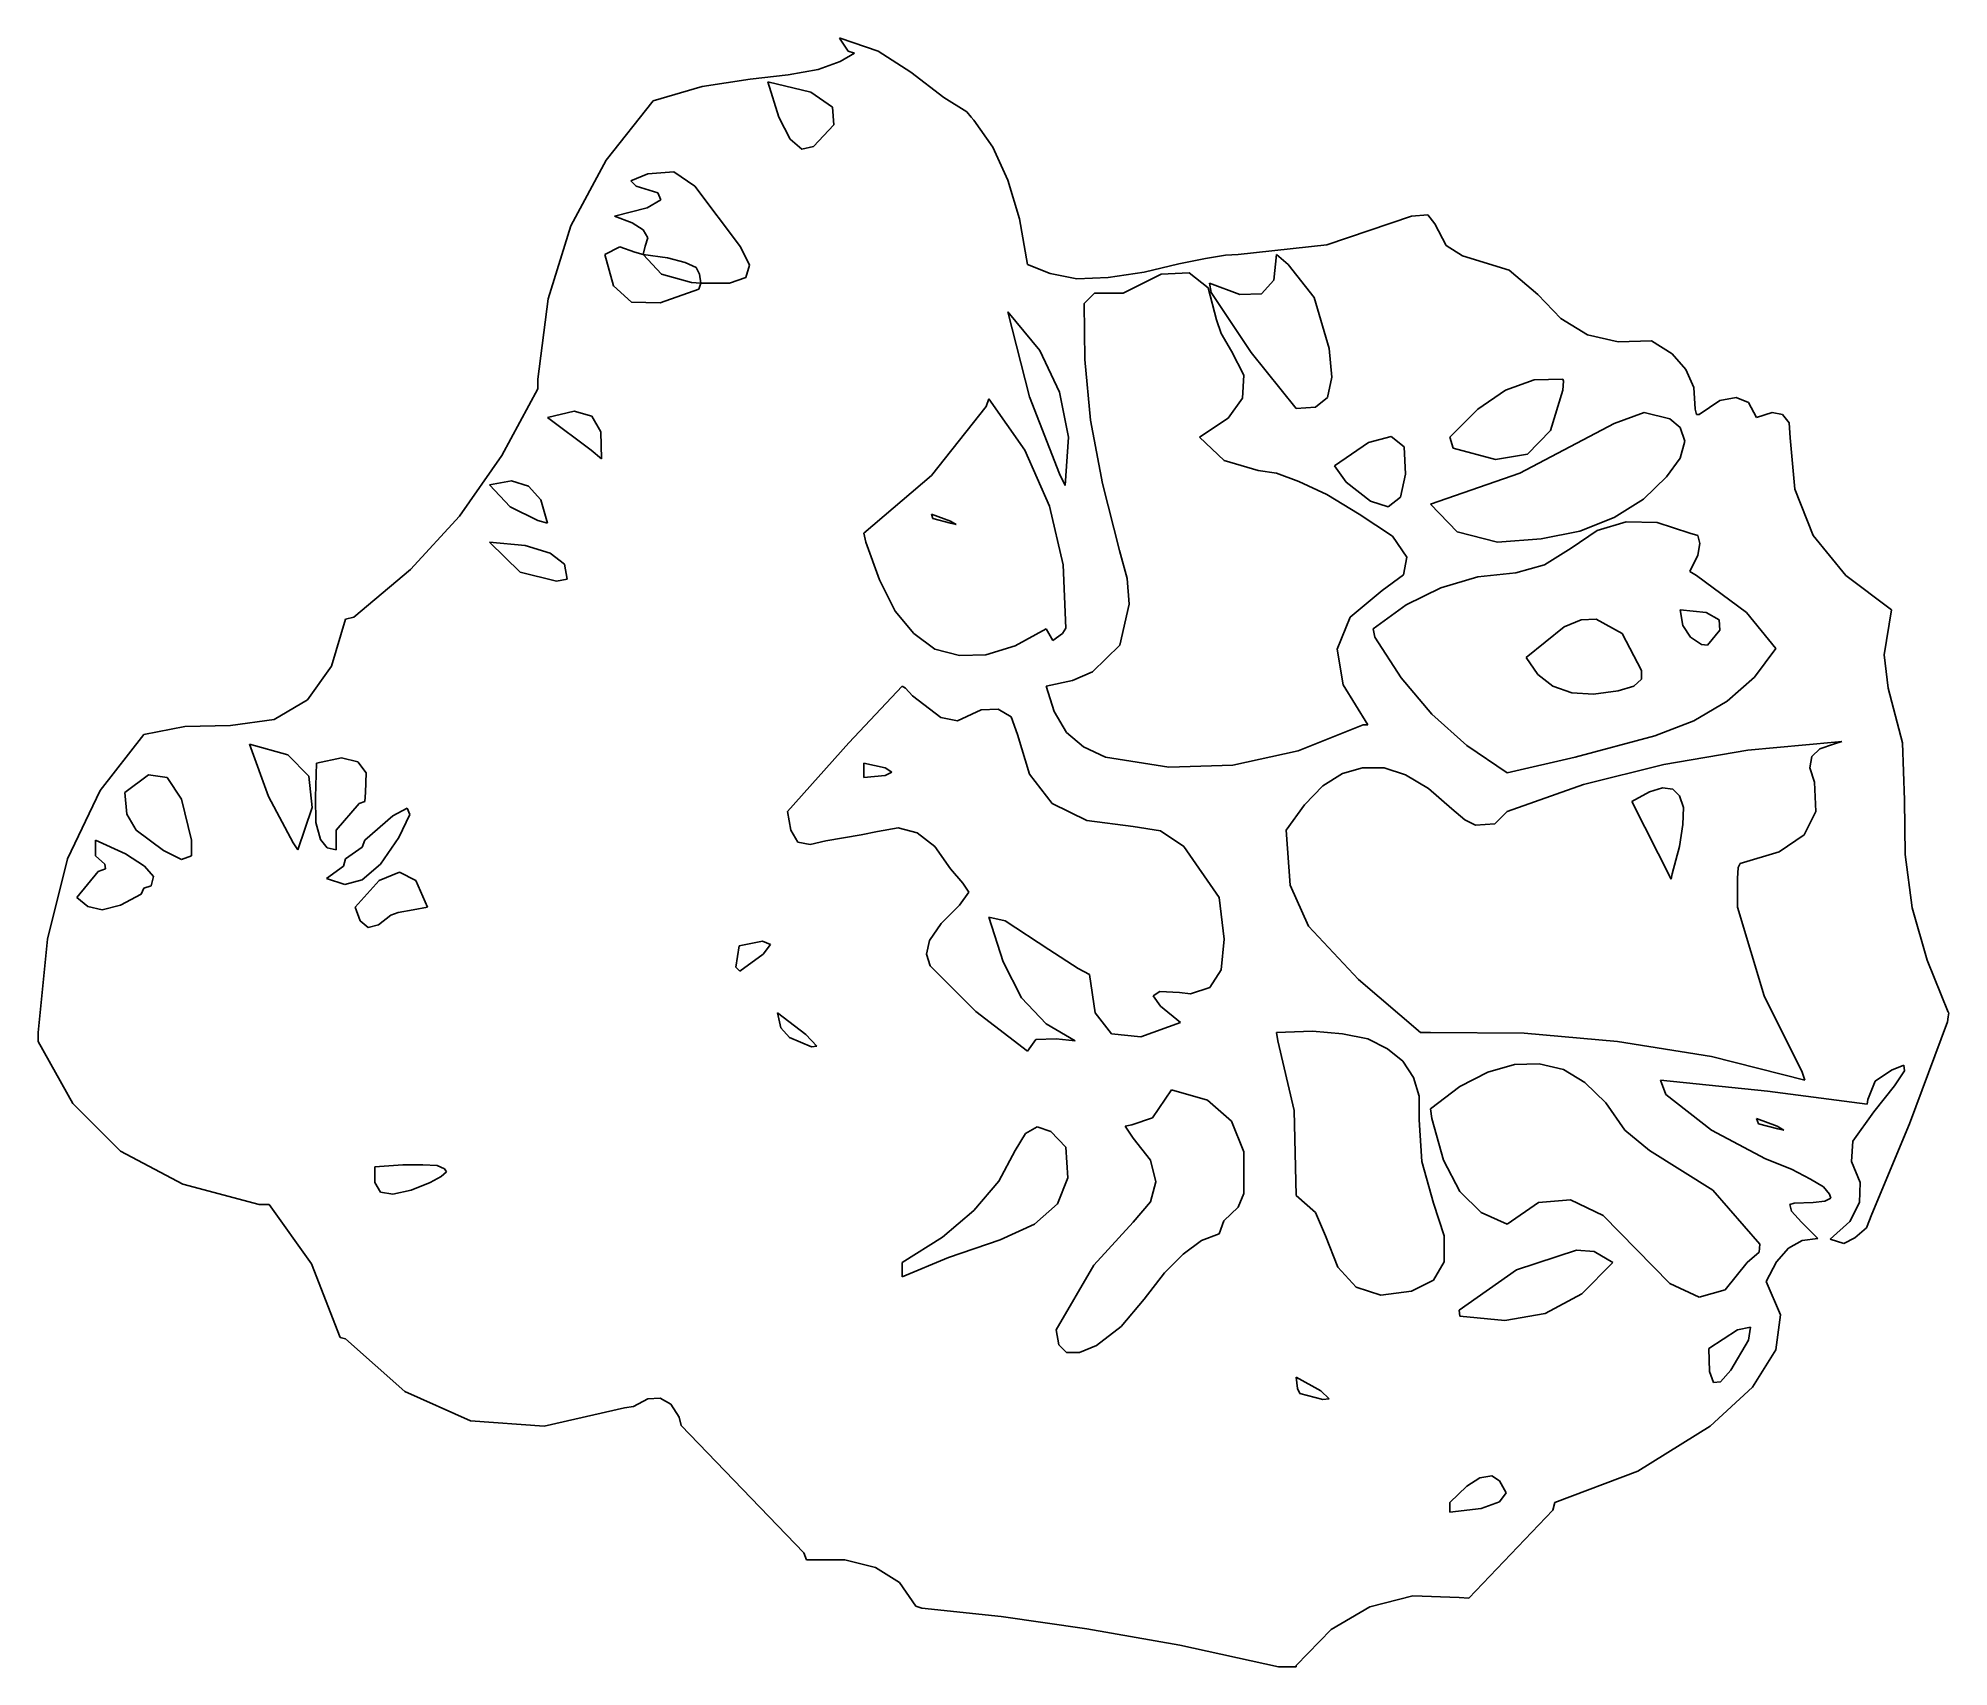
# Model space of a CAD drawing. Extents: x 4.72 to 7.65, y 6.09 to 8.59.
import ezdxf

# ---------------------------------------------------------------- set-up
doc = ezdxf.new("R2010")
doc.units = 0
doc.layers.get('0').update_dxf_attribs({"linetype": 'CONTINUOUS'})

msp = doc.modelspace()

# ---------------------------------------------------------------- linework, layer by layer
for p, q in [((5.9464, 8.5916), (5.9454, 8.5916)), ((5.9454, 8.5916), (5.9584, 8.5716)), ((6.0044, 8.5716), (5.9464, 8.5916)), ((5.9684, 8.5686), (5.9464, 8.5556)), ((5.9584, 8.5716), (5.9684, 8.5686)), ((6.0544, 8.5396), (6.0044, 8.5716)), ((5.8084, 8.5286), (5.7344, 8.5176)), ((5.8664, 8.5356), (5.8084, 8.5286)), ((5.9124, 8.5436), (5.8664, 8.5356)), ((5.9464, 8.5556), (5.9124, 8.5436)), ((6.1054, 8.5006), (6.0544, 8.5396)), ((5.7344, 8.5176), (5.6594, 8.4956)), ((5.8354, 8.5246), (5.9014, 8.5086)), ((5.8524, 8.4706), (5.8354, 8.5246)), ((5.9014, 8.5086), (5.9344, 8.4856)), ((6.1404, 8.4786), (6.1054, 8.5006)), ((5.6594, 8.4956), (5.5874, 8.4046)), ((5.8694, 8.4366), (5.8524, 8.4706)), ((5.9344, 8.4856), (5.9364, 8.4586)), ((6.1474, 8.4706), (6.1404, 8.4786)), ((6.1514, 8.4656), (6.1474, 8.4706)), ((5.9364, 8.4586), (5.9054, 8.4256)), ((6.1804, 8.4246), (6.1514, 8.4656)), ((5.8874, 8.4216), (5.8694, 8.4366)), ((5.9054, 8.4256), (5.8874, 8.4216)), ((6.2034, 8.3736), (6.1804, 8.4246)), ((5.5874, 8.4046), (5.5334, 8.3036)), ((5.6254, 8.3726), (5.6514, 8.3836)), ((5.6514, 8.3836), (5.6914, 8.3866)), ((5.6914, 8.3866), (5.7234, 8.3646)), ((5.6334, 8.3646), (5.6254, 8.3726)), ((5.6664, 8.3546), (5.6334, 8.3646)), ((5.6714, 8.3436), (5.6664, 8.3546)), ((5.7234, 8.3646), (5.7934, 8.2716)), ((6.2214, 8.3146), (6.2034, 8.3736)), ((5.6004, 8.3186), (5.6504, 8.3316)), ((5.6504, 8.3316), (5.6714, 8.3436)), ((5.5334, 8.3036), (5.4984, 8.1916)), ((5.6274, 8.3086), (5.6004, 8.3186)), ((5.6444, 8.2976), (5.6274, 8.3086)), ((5.6514, 8.2856), (5.6444, 8.2976)), ((6.2334, 8.2446), (6.2214, 8.3146)), ((6.8224, 8.3186), (6.6924, 8.2746)), ((6.8474, 8.3206), (6.8224, 8.3186)), ((6.8584, 8.3066), (6.8474, 8.3206)), ((6.8754, 8.2736), (6.8584, 8.3066)), ((5.5854, 8.2596), (5.6084, 8.2716)), ((5.6084, 8.2716), (5.6314, 8.2636)), ((5.6314, 8.2636), (5.6444, 8.2596)), ((5.6444, 8.2596), (5.6474, 8.2726)), ((5.6474, 8.2726), (5.6514, 8.2856)), ((5.7934, 8.2716), (5.8074, 8.2436)), ((6.6924, 8.2746), (6.5564, 8.2596)), ((6.9004, 8.2576), (6.8754, 8.2736)), ((5.5984, 8.2116), (5.5854, 8.2596)), ((5.6444, 8.2596), (5.6814, 8.2546)), ((5.6444, 8.2596), (5.6724, 8.2296)), ((5.6814, 8.2546), (5.7084, 8.2476)), ((5.7084, 8.2476), (5.7254, 8.2396)), ((5.7254, 8.2396), (5.7304, 8.2296)), ((5.8074, 8.2436), (5.8014, 8.2246)), ((6.2684, 8.2306), (6.2334, 8.2446)), ((6.4654, 8.2456), (6.4124, 8.2326)), ((6.5064, 8.2536), (6.4654, 8.2456)), ((6.5374, 8.2586), (6.5064, 8.2536)), ((6.5564, 8.2596), (6.5374, 8.2586)), ((6.6114, 8.2206), (6.6154, 8.2596)), ((6.6154, 8.2596), (6.6334, 8.2446)), ((6.6334, 8.2446), (6.6734, 8.1936)), ((6.9724, 8.2356), (6.9004, 8.2576)), ((7.0164, 8.1986), (6.9724, 8.2356)), ((5.6264, 8.1866), (5.5984, 8.2116)), ((5.7294, 8.2066), (5.6704, 8.1856)), ((5.6724, 8.2296), (5.7184, 8.2166)), ((5.7184, 8.2166), (5.7324, 8.2156)), ((5.7324, 8.2156), (5.7294, 8.2066)), ((5.7304, 8.2296), (5.7324, 8.2156)), ((5.7764, 8.2156), (5.7324, 8.2156)), ((5.8014, 8.2246), (5.7764, 8.2156)), ((6.3094, 8.2226), (6.2684, 8.2306)), ((6.3574, 8.2246), (6.3094, 8.2226)), ((6.4124, 8.2326), (6.3574, 8.2246)), ((6.3804, 8.2006), (6.4384, 8.2296)), ((6.4384, 8.2296), (6.4814, 8.2316)), ((6.4814, 8.2316), (6.5104, 8.2086)), ((6.5104, 8.2086), (6.5234, 8.1596)), ((6.5154, 8.2016), (6.5124, 8.2156)), ((6.5124, 8.2156), (6.5594, 8.1986)), ((6.5924, 8.1996), (6.6114, 8.2206)), ((5.4984, 8.1916), (5.4824, 8.0686)), ((5.6704, 8.1856), (5.6264, 8.1866)), ((6.3204, 8.1846), (6.3364, 8.2006)), ((6.3214, 8.0986), (6.3204, 8.1846)), ((6.3364, 8.2006), (6.3804, 8.2006)), ((6.5764, 8.1096), (6.5154, 8.2016)), ((6.5594, 8.1986), (6.5924, 8.1996)), ((6.6734, 8.1936), (6.6964, 8.1156)), ((7.0514, 8.1616), (7.0164, 8.1986)), ((6.2364, 8.0416), (6.2034, 8.1716)), ((6.2034, 8.1716), (6.2524, 8.1126)), ((6.5234, 8.1596), (6.5304, 8.1386)), ((7.0924, 8.1366), (7.0514, 8.1616)), ((6.5304, 8.1386), (6.5464, 8.1116)), ((7.1394, 8.1256), (7.0924, 8.1366)), ((7.1904, 8.1276), (7.1394, 8.1256)), ((7.2224, 8.1076), (7.1904, 8.1276)), ((6.2524, 8.1126), (6.2824, 8.0486)), ((6.3304, 8.0056), (6.3214, 8.0986)), ((6.5464, 8.1116), (6.5654, 8.0746)), ((6.6454, 8.0236), (6.5764, 8.1096)), ((6.6964, 8.1156), (6.7004, 8.0716)), ((7.2434, 8.0836), (7.2224, 8.1076)), ((5.4824, 8.0686), (5.4824, 8.0536)), ((6.5654, 8.0746), (6.5634, 8.0396)), ((6.7004, 8.0716), (6.6934, 8.0406)), ((6.9664, 8.0516), (7.0104, 8.0676)), ((7.0104, 8.0676), (7.0544, 8.0686)), ((7.0544, 8.0686), (7.0554, 8.0656)), ((7.0554, 8.0656), (7.0544, 8.0516)), ((7.2554, 8.0556), (7.2434, 8.0836)), ((5.4824, 8.0536), (5.4274, 7.9516)), ((6.1704, 8.0266), (6.1744, 8.0386)), ((6.1744, 8.0386), (6.2294, 7.9596)), ((6.2824, 7.9236), (6.2364, 8.0416)), ((6.2824, 8.0486), (6.2964, 7.9796)), ((6.5634, 8.0396), (6.5414, 8.0086)), ((6.6934, 8.0406), (6.6754, 8.0256)), ((6.9244, 8.0226), (6.9664, 8.0516)), ((7.0544, 8.0516), (7.0354, 7.9896)), ((7.2574, 8.0226), (7.2554, 8.0556)), ((7.2954, 8.0356), (7.2634, 8.0146)), ((7.3204, 8.0406), (7.2954, 8.0356)), ((7.3394, 8.0326), (7.3204, 8.0406)), ((7.3514, 8.0096), (7.3394, 8.0326)), ((5.4974, 8.0096), (5.5384, 8.0196)), ((5.5644, 7.9596), (5.4974, 8.0096)), ((5.5384, 8.0196), (5.5654, 8.0116)), ((5.5654, 8.0116), (5.5794, 7.9876)), ((6.0864, 7.9206), (6.1704, 8.0266)), ((6.3484, 7.9086), (6.3304, 8.0056)), ((6.5414, 8.0086), (6.4974, 7.9796)), ((6.6754, 8.0256), (6.6454, 8.0236)), ((6.8814, 7.9796), (6.9244, 8.0226)), ((6.9884, 7.9246), (7.1334, 8.0006)), ((7.1334, 8.0006), (7.1794, 8.0176)), ((7.1794, 8.0176), (7.2184, 8.0076)), ((7.2184, 8.0076), (7.2344, 7.9946)), ((7.2594, 8.0146), (7.2574, 8.0226)), ((7.2634, 8.0146), (7.2594, 8.0146)), ((7.3754, 8.0176), (7.3514, 8.0096)), ((7.3914, 8.0146), (7.3754, 8.0176)), ((7.4014, 8.0016), (7.3914, 8.0146)), ((7.4034, 7.9786), (7.4014, 8.0016)), ((5.5794, 7.9876), (5.5804, 7.9466)), ((6.2964, 7.9796), (6.2914, 7.9056)), ((6.4974, 7.9796), (6.5354, 7.9436)), ((6.7044, 7.9356), (6.7564, 7.9716)), ((6.7564, 7.9716), (6.7914, 7.9806)), ((6.7914, 7.9806), (6.8114, 7.9646)), ((6.8864, 7.9626), (6.8814, 7.9796)), ((7.0354, 7.9896), (7.0004, 7.9536)), ((7.2344, 7.9946), (7.2414, 7.9736)), ((7.2414, 7.9736), (7.2344, 7.9476)), ((7.4104, 7.8996), (7.4034, 7.9786)), ((5.4274, 7.9516), (5.3624, 7.8586)), ((5.5804, 7.9466), (5.5644, 7.9596)), ((6.2294, 7.9596), (6.2674, 7.8736)), ((6.5354, 7.9436), (6.5874, 7.9286)), ((6.8114, 7.9646), (6.8134, 7.9226)), ((6.9514, 7.9456), (6.8864, 7.9626)), ((7.0004, 7.9536), (6.9514, 7.9456)), ((7.2344, 7.9476), (7.2134, 7.9186)), ((5.4084, 7.9066), (5.4424, 7.9126)), ((5.4424, 7.9126), (5.4684, 7.9046)), ((5.9824, 7.8326), (6.0864, 7.9206)), ((6.2914, 7.9056), (6.2824, 7.9236)), ((6.5874, 7.9286), (6.6154, 7.9246)), ((6.6154, 7.9246), (6.6494, 7.9116)), ((6.6494, 7.9116), (6.6924, 7.8916)), ((6.7224, 7.9106), (6.7044, 7.9356)), ((6.8134, 7.9226), (6.8054, 7.8876)), ((6.8514, 7.8766), (6.9884, 7.9246)), ((7.2134, 7.9186), (7.1784, 7.8846)), ((5.4404, 7.8726), (5.4084, 7.9066)), ((5.4684, 7.9046), (5.4874, 7.8836)), ((5.4874, 7.8836), (5.4974, 7.8476)), ((6.3744, 7.8056), (6.3484, 7.9086)), ((6.6924, 7.8916), (6.7424, 7.8616)), ((6.7594, 7.8816), (6.7224, 7.9106)), ((6.8054, 7.8876), (6.7864, 7.8726)), ((7.1784, 7.8846), (7.1334, 7.8566)), ((7.4384, 7.8286), (7.4104, 7.8996)), ((5.3624, 7.8586), (5.2874, 7.7766)), ((5.4824, 7.8516), (5.4404, 7.8726)), ((6.0884, 7.8546), (6.0864, 7.8616)), ((6.0864, 7.8616), (6.1154, 7.8506)), ((6.1154, 7.8476), (6.0884, 7.8546)), ((6.2674, 7.8736), (6.2884, 7.7836)), ((6.7424, 7.8616), (6.7934, 7.8276)), ((6.7864, 7.8726), (6.7594, 7.8816)), ((6.8924, 7.8346), (6.8514, 7.8766)), ((7.1334, 7.8566), (7.0804, 7.8356)), ((5.4974, 7.8476), (5.4824, 7.8516)), ((5.9854, 7.8186), (5.9824, 7.8326)), ((6.1154, 7.8506), (6.1244, 7.8456)), ((6.1244, 7.8456), (6.1154, 7.8476)), ((6.7934, 7.8276), (6.8154, 7.7956)), ((6.9544, 7.8186), (6.8924, 7.8346)), ((7.0214, 7.8236), (6.9544, 7.8186)), ((7.0804, 7.8356), (7.0214, 7.8236)), ((7.0674, 7.8096), (7.1074, 7.8366)), ((7.1074, 7.8366), (7.1514, 7.8496)), ((7.1514, 7.8496), (7.1994, 7.8486)), ((7.1994, 7.8486), (7.2494, 7.8326)), ((7.2494, 7.8326), (7.2614, 7.8286)), ((7.2614, 7.8286), (7.2644, 7.8166)), ((7.4884, 7.7676), (7.4384, 7.8286)), ((5.4554, 7.7726), (5.4084, 7.8186)), ((5.4084, 7.8186), (5.4634, 7.8136)), ((5.4634, 7.8136), (5.5014, 7.8016)), ((5.5014, 7.8016), (5.5234, 7.7846)), ((6.0064, 7.7606), (5.9854, 7.8186)), ((6.3864, 7.7626), (6.3744, 7.8056)), ((6.8154, 7.7956), (6.8104, 7.7686)), ((7.0264, 7.7836), (7.0674, 7.8096)), ((7.2614, 7.7986), (7.2494, 7.7736)), ((7.2644, 7.8166), (7.2614, 7.7986)), ((5.2874, 7.7766), (5.2004, 7.7036)), ((5.5114, 7.7586), (5.4554, 7.7726)), ((5.5234, 7.7846), (5.5274, 7.7616)), ((6.2884, 7.7836), (6.2924, 7.6866)), ((6.8104, 7.7686), (6.7774, 7.7446)), ((6.8674, 7.7486), (6.9244, 7.7656)), ((6.9244, 7.7656), (6.9824, 7.7716)), ((6.9824, 7.7716), (7.0264, 7.7836)), ((7.2494, 7.7736), (7.2594, 7.7676)), ((7.2594, 7.7676), (7.3364, 7.7106)), ((7.5584, 7.7146), (7.4884, 7.7676)), ((5.5274, 7.7616), (5.5114, 7.7586)), ((6.0304, 7.7126), (6.0064, 7.7606)), ((6.3894, 7.7236), (6.3864, 7.7626)), ((6.7774, 7.7446), (6.7284, 7.7036)), ((6.8144, 7.7226), (6.8674, 7.7486)), ((6.0594, 7.6786), (6.0304, 7.7126)), ((6.3754, 7.6606), (6.3894, 7.7236)), ((6.7634, 7.6856), (6.8144, 7.7226)), ((7.2344, 7.7146), (7.2744, 7.7106)), ((7.2384, 7.6906), (7.2344, 7.7146)), ((7.2744, 7.7106), (7.2944, 7.6996)), ((7.3364, 7.7106), (7.3814, 7.6556)), ((7.5474, 7.6456), (7.5584, 7.7146)), ((5.1874, 7.7006), (5.1664, 7.6286)), ((5.2004, 7.7036), (5.1874, 7.7006)), ((6.0914, 7.6546), (6.0594, 7.6786)), ((6.2624, 7.6856), (6.2144, 7.6596)), ((6.2724, 7.6676), (6.2624, 7.6856)), ((6.2874, 7.6786), (6.2724, 7.6676)), ((6.2924, 7.6866), (6.2874, 7.6786)), ((6.7284, 7.7036), (6.7084, 7.6546)), ((6.7664, 7.6726), (6.7634, 7.6856)), ((6.9984, 7.6416), (7.0564, 7.6886)), ((7.0564, 7.6886), (7.0824, 7.6996)), ((7.0824, 7.6996), (7.1054, 7.7006)), ((7.1054, 7.7006), (7.1454, 7.6786)), ((7.1454, 7.6786), (7.1754, 7.6216)), ((7.2504, 7.6726), (7.2384, 7.6906)), ((7.2954, 7.6836), (7.2764, 7.6606)), ((7.2944, 7.6996), (7.2954, 7.6836)), ((6.1294, 7.6446), (6.0914, 7.6546)), ((6.2144, 7.6596), (6.1694, 7.6456)), ((6.3334, 7.6196), (6.3754, 7.6606)), ((6.7084, 7.6546), (6.7174, 7.5996)), ((6.8064, 7.6106), (6.7664, 7.6726)), ((7.2674, 7.6616), (7.2504, 7.6726)), ((7.2764, 7.6606), (7.2674, 7.6616)), ((7.3814, 7.6556), (7.3484, 7.6116)), ((5.1664, 7.6286), (5.1294, 7.5766)), ((6.1694, 7.6456), (6.1294, 7.6446)), ((6.3024, 7.6066), (6.3334, 7.6196)), ((7.0164, 7.6156), (6.9984, 7.6416)), ((7.1754, 7.6216), (7.1754, 7.6086)), ((7.5534, 7.5946), (7.5474, 7.6456)), ((5.9594, 7.5106), (6.0414, 7.5976)), ((6.0414, 7.5976), (6.0464, 7.5946)), ((6.0464, 7.5946), (6.0574, 7.5826)), ((6.2624, 7.5976), (6.3024, 7.6066)), ((6.2744, 7.5586), (6.2624, 7.5976)), ((6.7174, 7.5996), (6.7554, 7.5386)), ((6.8534, 7.5546), (6.8064, 7.6106)), ((7.0394, 7.5976), (7.0164, 7.6156)), ((7.0684, 7.5876), (7.0394, 7.5976)), ((7.1394, 7.5906), (7.1014, 7.5856)), ((7.1634, 7.5976), (7.1394, 7.5906)), ((7.1754, 7.6086), (7.1634, 7.5976)), ((7.3484, 7.6116), (7.3064, 7.5746)), ((7.5754, 7.5106), (7.5534, 7.5946)), ((5.1294, 7.5766), (5.0784, 7.5466)), ((6.0574, 7.5826), (6.1004, 7.5496)), ((6.1264, 7.5446), (6.1624, 7.5616)), ((6.1624, 7.5616), (6.1884, 7.5626)), ((6.1884, 7.5626), (6.2084, 7.5506)), ((7.1014, 7.5856), (7.0684, 7.5876)), ((7.3064, 7.5746), (7.2554, 7.5446)), ((4.9414, 7.5356), (4.8784, 7.5236)), ((5.0114, 7.5376), (4.9414, 7.5356)), ((5.0784, 7.5466), (5.0114, 7.5376)), ((6.1004, 7.5496), (6.1264, 7.5446)), ((6.2084, 7.5506), (6.2184, 7.5236)), ((6.2934, 7.5266), (6.2744, 7.5586)), ((6.7484, 7.5386), (6.6484, 7.4986)), ((6.7554, 7.5386), (6.7484, 7.5386)), ((6.9074, 7.5066), (6.8534, 7.5546)), ((7.2554, 7.5446), (7.1954, 7.5216)), ((4.8784, 7.5236), (4.8114, 7.4376)), ((5.0694, 7.4286), (5.0404, 7.5086)), ((5.0404, 7.5086), (5.0994, 7.4926)), ((5.8654, 7.4056), (5.9594, 7.5106)), ((6.2184, 7.5236), (6.2364, 7.4626)), ((6.3194, 7.5046), (6.2934, 7.5266)), ((6.3534, 7.4886), (6.3194, 7.5046)), ((6.9694, 7.4646), (6.9074, 7.5066)), ((7.1954, 7.5216), (7.0734, 7.4886)), ((7.3384, 7.4996), (7.4714, 7.5116)), ((7.4484, 7.5016), (7.4364, 7.4896)), ((7.4694, 7.5086), (7.4484, 7.5016)), ((7.4824, 7.5126), (7.4694, 7.5086)), ((7.4714, 7.5116), (7.4824, 7.5126)), ((7.5784, 7.4226), (7.5754, 7.5106)), ((5.0994, 7.4926), (5.1314, 7.4596)), ((5.1414, 7.4276), (5.1434, 7.4796)), ((5.1434, 7.4796), (5.1814, 7.4876)), ((5.1814, 7.4876), (5.2064, 7.4816)), ((5.2064, 7.4816), (5.2194, 7.4646)), ((5.9824, 7.4576), (5.9824, 7.4796)), ((5.9824, 7.4796), (6.0154, 7.4726)), ((6.0154, 7.4726), (6.0254, 7.4656)), ((6.4504, 7.4736), (6.3534, 7.4886)), ((6.5484, 7.4766), (6.4504, 7.4736)), ((6.6484, 7.4986), (6.5484, 7.4766)), ((6.7164, 7.4636), (6.7474, 7.4726)), ((6.7474, 7.4726), (6.7804, 7.4726)), ((6.7804, 7.4726), (6.8134, 7.4616)), ((7.0734, 7.4886), (6.9694, 7.4646)), ((7.0864, 7.4466), (7.2094, 7.4776)), ((7.2094, 7.4776), (7.3384, 7.4996)), ((7.4364, 7.4896), (7.4334, 7.4726)), ((7.4334, 7.4726), (7.4404, 7.4506)), ((4.8494, 7.4346), (4.8854, 7.4616)), ((4.8854, 7.4616), (4.9144, 7.4576)), ((4.9144, 7.4576), (4.9364, 7.4246)), ((5.1314, 7.4596), (5.1364, 7.4116)), ((5.2194, 7.4646), (5.2184, 7.4346)), ((6.0154, 7.4606), (5.9824, 7.4576)), ((6.0254, 7.4656), (6.0154, 7.4606)), ((6.2364, 7.4626), (6.2714, 7.4176)), ((6.6584, 7.4156), (6.6864, 7.4446)), ((6.6864, 7.4446), (6.7164, 7.4636)), ((6.8134, 7.4616), (6.8484, 7.4406)), ((6.9694, 7.4056), (7.0864, 7.4466)), ((7.4404, 7.4506), (7.4424, 7.4056)), ((4.8114, 7.4376), (4.7614, 7.3326)), ((4.8524, 7.4016), (4.8494, 7.4346)), ((4.9364, 7.4246), (4.9514, 7.3616)), ((5.1074, 7.3576), (5.0694, 7.4286)), ((5.1424, 7.3886), (5.1414, 7.4276)), ((5.2084, 7.4176), (5.1734, 7.3766)), ((5.2174, 7.4206), (5.2084, 7.4176)), ((5.2184, 7.4346), (5.2174, 7.4206)), ((6.2714, 7.4176), (6.3244, 7.3916)), ((6.6304, 7.3766), (6.6584, 7.4156)), ((6.8484, 7.4406), (6.8844, 7.4096)), ((7.1604, 7.4206), (7.1874, 7.4356)), ((7.2204, 7.3016), (7.1604, 7.4206)), ((7.1874, 7.4356), (7.2074, 7.4416)), ((7.2074, 7.4416), (7.2234, 7.4396)), ((7.2234, 7.4396), (7.2334, 7.4296)), ((7.2334, 7.4296), (7.2394, 7.4116)), ((7.5794, 7.3396), (7.5784, 7.4226)), ((4.8664, 7.3766), (4.8524, 7.4016)), ((5.1364, 7.4116), (5.1144, 7.3466)), ((5.1494, 7.3626), (5.1424, 7.3886)), ((5.2174, 7.3616), (5.2604, 7.3986)), ((5.2604, 7.3986), (5.2824, 7.4106)), ((5.2864, 7.4006), (5.2694, 7.3656)), ((5.2824, 7.4106), (5.2864, 7.4006)), ((5.8704, 7.3766), (5.8654, 7.4056)), ((6.3244, 7.3916), (6.3954, 7.3826)), ((6.8844, 7.4096), (6.9044, 7.3926)), ((6.9044, 7.3926), (6.9204, 7.3846)), ((6.9204, 7.3846), (6.9504, 7.3866)), ((6.9504, 7.3866), (6.9694, 7.4056)), ((7.2384, 7.3856), (7.2334, 7.3516)), ((7.2394, 7.4116), (7.2384, 7.3856)), ((7.4424, 7.4056), (7.4244, 7.3696)), ((4.8504, 7.3406), (4.8044, 7.3616)), ((4.8044, 7.3616), (4.8044, 7.3376)), ((4.9084, 7.3456), (4.8664, 7.3766)), ((4.9514, 7.3616), (4.9514, 7.3376)), ((5.1144, 7.3466), (5.1074, 7.3576)), ((5.1594, 7.3496), (5.1494, 7.3626)), ((5.1734, 7.3766), (5.1734, 7.3616)), ((5.1734, 7.3616), (5.1734, 7.3466)), ((5.2134, 7.3506), (5.2174, 7.3616)), ((5.2694, 7.3656), (5.2414, 7.3246)), ((5.8814, 7.3586), (5.8704, 7.3766)), ((5.9004, 7.3546), (5.8814, 7.3586)), ((5.9244, 7.3606), (5.9004, 7.3546)), ((5.9784, 7.3696), (5.9244, 7.3606)), ((6.0034, 7.3746), (5.9784, 7.3696)), ((6.0354, 7.3806), (6.0034, 7.3746)), ((6.0644, 7.3726), (6.0354, 7.3806)), ((6.0914, 7.3516), (6.0644, 7.3726)), ((6.3954, 7.3826), (6.4374, 7.3756)), ((6.4374, 7.3756), (6.4734, 7.3516)), ((6.6364, 7.2926), (6.6304, 7.3766)), ((7.4244, 7.3696), (7.3864, 7.3436)), ((4.7614, 7.3326), (4.7304, 7.2096)), ((4.8044, 7.3376), (4.8184, 7.3246)), ((4.8794, 7.3216), (4.8504, 7.3406)), ((4.9364, 7.3316), (4.9084, 7.3456)), ((4.9514, 7.3376), (4.9364, 7.3316)), ((5.1734, 7.3466), (5.1594, 7.3496)), ((5.1844, 7.3216), (5.1874, 7.3326)), ((5.1874, 7.3326), (5.2134, 7.3506)), ((6.1154, 7.3176), (6.0914, 7.3516)), ((6.4734, 7.3516), (6.5274, 7.2736)), ((7.2334, 7.3516), (7.2224, 7.3096)), ((7.3264, 7.3256), (7.3234, 7.3196)), ((7.3864, 7.3436), (7.3264, 7.3256)), ((7.5904, 7.2576), (7.5794, 7.3396)), ((4.8084, 7.3136), (4.7754, 7.2736)), ((4.8194, 7.3176), (4.8084, 7.3136)), ((4.8184, 7.3246), (4.8194, 7.3176)), ((4.8934, 7.3056), (4.8794, 7.3216)), ((4.8894, 7.2916), (4.8934, 7.3056)), ((5.1584, 7.3026), (5.1844, 7.3216)), ((5.1864, 7.2936), (5.1584, 7.3026)), ((5.2134, 7.3006), (5.1864, 7.2936)), ((5.2024, 7.2586), (5.2394, 7.2996)), ((5.2414, 7.3246), (5.2134, 7.3006)), ((5.2394, 7.2996), (5.2704, 7.3126)), ((5.2704, 7.3126), (5.2954, 7.2996)), ((5.2954, 7.2996), (5.3134, 7.2586)), ((6.1344, 7.2956), (6.1154, 7.3176)), ((7.2224, 7.3096), (7.2204, 7.3016)), ((7.3234, 7.3196), (7.3224, 7.3026)), ((7.3224, 7.3026), (7.3224, 7.2586)), ((4.7754, 7.2736), (4.7924, 7.2596)), ((4.8424, 7.2616), (4.8744, 7.2786)), ((4.8744, 7.2786), (4.8784, 7.2876)), ((4.8784, 7.2876), (4.8894, 7.2916)), ((6.1294, 7.2616), (6.1434, 7.2816)), ((6.1434, 7.2816), (6.1344, 7.2956)), ((6.5274, 7.2736), (6.5354, 7.2096)), ((6.6644, 7.2296), (6.6364, 7.2926)), ((4.7924, 7.2596), (4.8144, 7.2546)), ((4.8144, 7.2546), (4.8424, 7.2616)), ((5.2104, 7.2376), (5.2024, 7.2586)), ((5.2224, 7.2276), (5.2104, 7.2376)), ((5.2574, 7.2466), (5.2384, 7.2316)), ((5.2684, 7.2506), (5.2574, 7.2466)), ((5.2914, 7.2546), (5.2684, 7.2506)), ((5.3134, 7.2586), (5.2914, 7.2546)), ((6.1014, 7.2336), (6.1294, 7.2616)), ((6.1994, 7.2376), (6.1744, 7.2436)), ((6.1744, 7.2436), (6.1964, 7.1746)), ((6.2664, 7.1936), (6.1994, 7.2376)), ((7.3224, 7.2586), (7.3634, 7.1226)), ((7.6134, 7.1776), (7.5904, 7.2576)), ((4.7304, 7.2096), (4.7164, 7.0666)), ((5.2384, 7.2316), (5.2224, 7.2276)), ((6.0834, 7.2076), (6.1014, 7.2336)), ((6.5354, 7.2096), (6.5304, 7.1626)), ((6.7414, 7.1476), (6.6644, 7.2296)), ((5.7864, 7.1666), (5.7914, 7.1996)), ((5.7914, 7.1996), (5.8274, 7.2066)), ((5.8284, 7.1866), (5.7924, 7.1606)), ((5.8274, 7.2066), (5.8394, 7.2016)), ((5.8394, 7.2016), (5.8284, 7.1866)), ((6.0784, 7.1866), (6.0834, 7.2076)), ((6.0844, 7.1686), (6.0784, 7.1866)), ((6.3114, 7.1646), (6.2664, 7.1936)), ((5.7924, 7.1606), (5.7864, 7.1666)), ((6.1544, 7.0986), (6.0844, 7.1686)), ((6.1964, 7.1746), (6.2244, 7.1196)), ((6.3284, 7.1556), (6.3114, 7.1646)), ((6.3374, 7.0966), (6.3284, 7.1556)), ((6.5304, 7.1626), (6.5134, 7.1356)), ((7.6454, 7.0976), (7.6134, 7.1776)), ((6.4364, 7.1296), (6.4264, 7.1226)), ((6.4264, 7.1226), (6.4374, 7.1066)), ((6.4664, 7.1276), (6.4364, 7.1296)), ((6.4834, 7.1256), (6.4664, 7.1276)), ((6.5134, 7.1356), (6.4834, 7.1256)), ((6.8364, 7.0666), (6.7414, 7.1476)), ((7.3634, 7.1226), (7.4214, 7.0056)), ((5.8554, 7.0736), (5.8504, 7.0966)), ((5.8504, 7.0966), (5.8934, 7.0636)), ((6.2334, 7.0376), (6.1544, 7.0986)), ((6.2244, 7.1196), (6.2624, 7.0796)), ((6.3624, 7.0646), (6.3374, 7.0966)), ((6.4374, 7.1066), (6.4684, 7.0816)), ((7.6464, 7.0966), (7.6454, 7.0976)), ((7.6454, 7.0906), (7.6464, 7.0966)), ((4.7164, 7.0666), (4.7164, 7.0526)), ((5.8684, 7.0586), (5.8554, 7.0736)), ((5.8934, 7.0636), (5.9104, 7.0456)), ((6.2624, 7.0796), (6.3064, 7.0536)), ((6.4074, 7.0596), (6.3624, 7.0646)), ((6.4684, 7.0816), (6.4074, 7.0596)), ((6.6154, 7.0666), (6.6704, 7.0686)), ((6.6174, 7.0536), (6.6154, 7.0666)), ((6.6704, 7.0686), (6.7164, 7.0646)), ((6.7164, 7.0646), (6.7554, 7.0566)), ((6.8514, 7.0666), (6.8364, 7.0666)), ((6.9954, 7.0656), (6.8514, 7.0666)), ((7.1384, 7.0526), (6.9954, 7.0656)), ((7.5864, 6.9266), (7.6444, 7.0826)), ((7.6444, 7.0826), (7.6454, 7.0906)), ((4.7164, 7.0526), (4.7694, 6.9576)), ((5.9024, 7.0446), (5.8684, 7.0586)), ((5.9104, 7.0456), (5.9024, 7.0446)), ((6.2464, 7.0556), (6.2334, 7.0376)), ((6.2774, 7.0566), (6.2464, 7.0556)), ((6.3064, 7.0536), (6.2774, 7.0566)), ((6.6424, 6.9466), (6.6174, 7.0536)), ((6.7554, 7.0566), (6.7854, 7.0416)), ((6.7854, 7.0416), (6.8094, 7.0226)), ((7.2824, 7.0296), (7.1384, 7.0526)), ((6.8094, 7.0226), (6.8254, 6.9976)), ((6.8964, 6.9836), (6.9394, 7.0056)), ((6.9394, 7.0056), (6.9804, 7.0176)), ((6.9804, 7.0176), (7.0184, 7.0186)), ((7.0184, 7.0186), (7.0554, 7.0096)), ((7.0554, 7.0096), (7.0884, 6.9896)), ((7.4254, 6.9936), (7.2824, 7.0296)), ((7.4214, 7.0056), (7.4254, 6.9936)), ((7.5334, 6.9916), (7.5584, 7.0086)), ((7.5584, 7.0086), (7.5774, 7.0166)), ((7.5784, 7.0076), (7.5634, 6.9846)), ((7.5774, 7.0166), (7.5784, 7.0076)), ((6.4254, 6.9356), (6.4544, 6.9786)), ((6.4544, 6.9786), (6.5094, 6.9626)), ((6.8254, 6.9976), (6.8344, 6.9686)), ((6.8514, 6.9496), (6.8964, 6.9836)), ((7.0884, 6.9896), (7.1204, 6.9586)), ((7.2124, 6.9716), (7.2044, 6.9936)), ((7.2044, 6.9936), (7.3684, 6.9766)), ((7.3684, 6.9766), (7.5214, 6.9566)), ((7.5224, 6.9636), (7.5334, 6.9916)), ((7.5634, 6.9846), (7.5314, 6.9446)), ((4.7694, 6.9576), (4.8424, 6.8846)), ((6.5094, 6.9626), (6.5464, 6.9306)), ((6.6454, 6.8166), (6.6424, 6.9466)), ((6.8344, 6.9686), (6.8344, 6.9326)), ((6.8534, 6.9346), (6.8514, 6.9496)), ((7.1204, 6.9586), (7.1494, 6.9166)), ((7.2824, 6.9166), (7.2124, 6.9716)), ((7.5314, 6.9446), (7.4994, 6.8996)), ((7.5214, 6.9566), (7.5224, 6.9636)), ((6.2304, 6.9116), (6.2484, 6.9216)), ((6.2484, 6.9216), (6.2694, 6.9146)), ((6.3834, 6.9226), (6.3934, 6.9246)), ((6.3954, 6.9046), (6.3834, 6.9226)), ((6.3934, 6.9246), (6.4254, 6.9356)), ((6.5464, 6.9306), (6.5654, 6.8836)), ((6.8344, 6.9326), (6.8384, 6.8686)), ((6.8714, 6.8706), (6.8534, 6.9346)), ((7.1494, 6.9166), (7.1874, 6.8856)), ((7.3654, 6.8726), (7.2824, 6.9166)), ((7.3544, 6.9266), (7.3514, 6.9346)), ((7.3514, 6.9346), (7.3834, 6.9226)), ((7.3844, 6.9186), (7.3544, 6.9266)), ((7.3834, 6.9226), (7.3934, 6.9166)), ((7.3934, 6.9166), (7.3844, 6.9186)), ((7.5284, 6.7876), (7.5864, 6.9266)), ((6.1894, 6.8386), (6.2144, 6.8856)), ((6.2144, 6.8856), (6.2304, 6.9116)), ((6.2694, 6.9146), (6.2924, 6.8906)), ((6.2924, 6.8906), (6.2954, 6.8436)), ((6.4224, 6.8706), (6.3954, 6.9046)), ((7.1874, 6.8856), (7.2844, 6.8246)), ((7.4994, 6.8996), (7.4974, 6.8686)), ((4.8424, 6.8846), (4.9384, 6.8336)), ((5.2324, 6.8606), (5.2754, 6.8636)), ((5.2324, 6.8366), (5.2324, 6.8606)), ((5.2754, 6.8636), (5.3064, 6.8636)), ((5.3064, 6.8636), (5.3284, 6.8626)), ((5.3284, 6.8626), (5.3394, 6.8576)), ((5.3394, 6.8576), (5.3424, 6.8526)), ((6.4304, 6.8376), (6.4224, 6.8706)), ((6.5654, 6.8836), (6.5654, 6.8196)), ((6.8384, 6.8686), (6.8564, 6.8046)), ((6.8964, 6.8226), (6.8714, 6.8706)), ((7.4054, 6.8566), (7.3654, 6.8726)), ((7.4344, 6.8416), (7.4054, 6.8566)), ((7.4974, 6.8686), (7.5104, 6.8366)), ((4.9384, 6.8336), (5.0554, 6.8026)), ((5.2414, 6.8216), (5.2324, 6.8366)), ((5.3174, 6.8366), (5.2884, 6.8246)), ((5.3344, 6.8456), (5.3174, 6.8366)), ((5.3424, 6.8526), (5.3344, 6.8456)), ((6.1514, 6.7936), (6.1894, 6.8386)), ((6.2954, 6.8436), (6.2794, 6.8036)), ((6.4224, 6.8066), (6.4304, 6.8376)), ((7.4544, 6.8296), (7.4344, 6.8416)), ((7.4634, 6.8186), (7.4544, 6.8296)), ((7.5104, 6.8366), (7.5094, 6.8056)), ((5.0554, 6.8026), (5.0704, 6.8026)), ((5.0704, 6.8026), (5.1354, 6.7116)), ((5.2604, 6.8186), (5.2414, 6.8216)), ((5.2884, 6.8246), (5.2604, 6.8186)), ((6.2794, 6.8036), (6.2444, 6.7726)), ((6.3954, 6.7756), (6.4224, 6.8066)), ((6.5564, 6.7986), (6.5344, 6.7776)), ((6.5654, 6.8196), (6.5564, 6.7986)), ((6.6754, 6.7906), (6.6454, 6.8166)), ((6.8564, 6.8046), (6.8724, 6.7546)), ((6.9294, 6.7906), (6.8964, 6.8226)), ((7.0174, 6.8056), (6.9694, 6.7726)), ((7.0664, 6.8096), (7.0174, 6.8056)), ((7.1164, 6.7856), (7.0664, 6.8096)), ((7.2844, 6.8246), (7.3564, 6.7416)), ((7.4024, 6.8026), (7.4094, 6.8046)), ((7.4054, 6.7926), (7.4024, 6.8026)), ((7.4094, 6.8046), (7.4384, 6.8056)), ((7.4384, 6.8056), (7.4564, 6.8076)), ((7.4564, 6.8076), (7.4654, 6.8126)), ((7.4654, 6.8126), (7.4634, 6.8186)), ((7.5094, 6.8056), (7.4944, 6.7766)), ((6.1034, 6.7526), (6.1514, 6.7936)), ((6.2444, 6.7726), (6.1914, 6.7486)), ((6.3354, 6.7096), (6.3954, 6.7756)), ((6.5344, 6.7776), (6.5274, 6.7576)), ((6.6904, 6.7546), (6.6754, 6.7906)), ((6.9694, 6.7726), (6.9294, 6.7906)), ((7.1674, 6.7336), (7.1164, 6.7856)), ((7.4204, 6.7756), (7.4054, 6.7926)), ((7.4454, 6.7506), (7.4204, 6.7756)), ((7.4944, 6.7766), (7.4644, 6.7496)), ((7.5204, 6.7666), (7.5284, 6.7876)), ((6.0414, 6.7136), (6.1034, 6.7526)), ((6.1914, 6.7486), (6.1124, 6.7216)), ((6.5004, 6.7476), (6.4724, 6.7266)), ((6.5274, 6.7576), (6.5004, 6.7476)), ((6.7094, 6.7066), (6.6904, 6.7546)), ((6.8724, 6.7546), (6.8724, 6.7146)), ((7.3564, 6.7416), (7.3554, 6.7296)), ((7.4004, 6.7356), (7.4214, 6.7476)), ((7.4214, 6.7476), (7.4454, 6.7506)), ((7.4644, 6.7496), (7.4854, 6.7426)), ((7.4854, 6.7426), (7.5024, 6.7516)), ((7.5024, 6.7516), (7.5204, 6.7666)), ((5.1354, 6.7116), (5.1794, 6.5986)), ((6.1124, 6.7216), (6.0414, 6.6916)), ((6.0414, 6.6916), (6.0414, 6.7136)), ((6.4724, 6.7266), (6.4434, 6.6976)), ((6.8724, 6.7146), (6.8564, 6.6866)), ((6.9834, 6.7026), (7.0754, 6.7326)), ((7.0754, 6.7326), (7.1024, 6.7306)), ((7.1314, 6.7136), (7.0834, 6.6656)), ((7.1024, 6.7306), (7.1314, 6.7136)), ((7.2184, 6.6816), (7.1674, 6.7336)), ((7.3374, 6.7136), (7.3034, 6.6716)), ((7.3554, 6.7296), (7.3374, 6.7136)), ((7.3664, 6.6846), (7.3824, 6.7146)), ((7.3824, 6.7146), (7.4004, 6.7356)), ((6.2774, 6.6106), (6.3354, 6.7096)), ((6.4434, 6.6976), (6.4124, 6.6576)), ((6.7374, 6.6756), (6.7094, 6.7066)), ((6.8564, 6.6866), (6.8224, 6.6696)), ((6.8954, 6.6406), (6.9834, 6.7026)), ((7.2634, 6.6606), (7.2184, 6.6816)), ((7.3884, 6.6336), (7.3664, 6.6846)), ((6.4124, 6.6576), (6.3774, 6.6156)), ((6.7754, 6.6636), (6.7374, 6.6756)), ((6.8224, 6.6696), (6.7754, 6.6636)), ((7.0834, 6.6656), (7.0274, 6.6356)), ((7.3034, 6.6716), (7.2634, 6.6606)), ((6.8964, 6.6316), (6.8954, 6.6406)), ((6.9654, 6.6246), (6.8964, 6.6316)), ((7.0274, 6.6356), (6.9654, 6.6246)), ((7.3814, 6.5796), (7.3884, 6.6336)), ((5.1794, 6.5986), (5.1874, 6.5966)), ((5.1874, 6.5966), (5.2784, 6.5156)), ((6.2814, 6.5876), (6.2774, 6.6106)), ((6.3774, 6.6156), (6.3394, 6.5866)), ((7.2784, 6.5816), (7.3224, 6.6106)), ((7.3394, 6.5946), (7.3124, 6.5486)), ((7.3224, 6.6106), (7.3424, 6.6146)), ((7.3424, 6.6146), (7.3394, 6.5946)), ((6.2934, 6.5756), (6.2814, 6.5876)), ((6.3134, 6.5756), (6.2934, 6.5756)), ((6.3394, 6.5866), (6.3134, 6.5756)), ((7.2794, 6.5466), (7.2784, 6.5816)), ((7.3454, 6.5226), (7.3814, 6.5796)), ((6.6454, 6.5376), (6.6834, 6.5166)), ((6.6474, 6.5206), (6.6454, 6.5376)), ((7.2854, 6.5296), (7.2794, 6.5466)), ((7.3124, 6.5486), (7.2964, 6.5306)), ((5.2784, 6.5156), (5.3794, 6.4706)), ((5.6514, 6.5046), (5.6704, 6.5056)), ((5.6704, 6.5056), (5.6864, 6.4966)), ((6.6514, 6.5126), (6.6474, 6.5206)), ((6.6864, 6.5036), (6.6514, 6.5126)), ((6.6834, 6.5166), (6.6964, 6.5046)), ((7.2804, 6.4626), (7.3454, 6.5226)), ((7.2964, 6.5306), (7.2854, 6.5296)), ((5.4924, 6.4626), (5.6154, 6.4906)), ((5.6154, 6.4906), (5.6294, 6.4926)), ((5.6294, 6.4926), (5.6514, 6.5046)), ((5.6864, 6.4966), (5.6994, 6.4766)), ((5.6994, 6.4766), (5.7024, 6.4636)), ((6.6964, 6.5046), (6.6864, 6.5036)), ((5.3794, 6.4706), (5.4924, 6.4626)), ((5.7024, 6.4636), (5.8904, 6.2686)), ((7.1694, 6.3936), (7.2804, 6.4626)), ((7.0424, 6.3456), (7.1694, 6.3936)), ((6.8814, 6.3456), (6.9074, 6.3706)), ((6.9074, 6.3706), (6.9274, 6.3836)), ((6.9274, 6.3836), (6.9454, 6.3866)), ((6.9454, 6.3866), (6.9574, 6.3786)), ((6.9574, 6.3786), (6.9674, 6.3606)), ((6.9674, 6.3606), (6.9574, 6.3466)), ((6.8814, 6.3306), (6.8814, 6.3456)), ((6.9294, 6.3366), (6.8814, 6.3306)), ((6.9104, 6.1986), (7.0394, 6.3336)), ((6.9574, 6.3466), (6.9294, 6.3366)), ((7.0394, 6.3336), (7.0424, 6.3456)), ((5.8904, 6.2686), (5.8944, 6.2576)), ((5.8944, 6.2576), (5.9534, 6.2576)), ((5.9534, 6.2576), (6.0004, 6.2456)), ((6.0004, 6.2456), (6.0374, 6.2226)), ((6.0374, 6.2226), (6.0624, 6.1866)), ((6.0624, 6.1866), (6.0714, 6.1836)), ((6.0714, 6.1836), (6.1934, 6.1706)), ((6.6994, 6.1506), (6.7584, 6.1856)), ((6.7584, 6.1856), (6.8244, 6.2026)), ((6.8244, 6.2026), (6.8954, 6.1996)), ((6.8954, 6.1996), (6.9104, 6.1986)), ((6.1934, 6.1706), (6.3244, 6.1516)), ((6.3244, 6.1516), (6.4674, 6.1266)), ((6.4674, 6.1266), (6.6184, 6.0936)), ((6.6454, 6.0956), (6.6994, 6.1506)), ((6.6454, 6.0936), (6.6454, 6.0956)), ((6.6184, 6.0936), (6.6454, 6.0936))]:
    msp.add_line(p, q)

doc.saveas('drawing.dxf')
